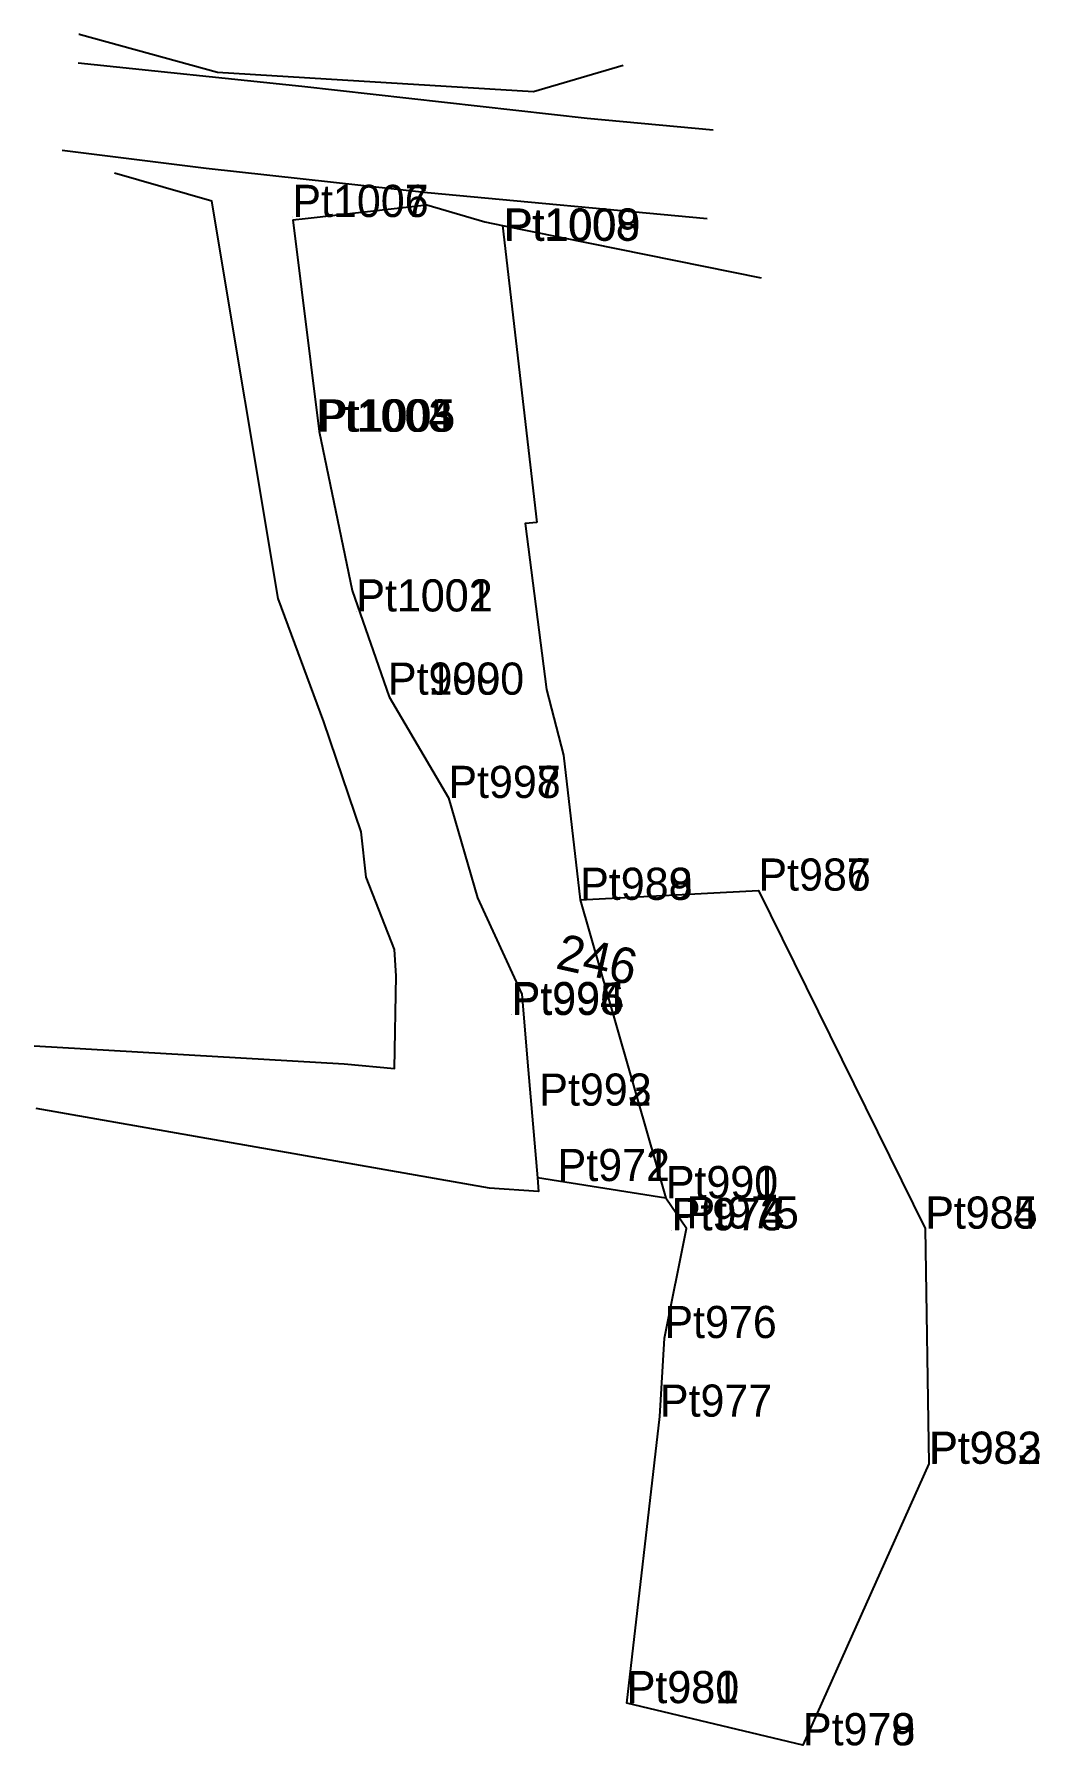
# Model space of a CAD drawing. Extents: x 551136.9 to 551193.2, y 1839187.4 to 1839283.3.
import ezdxf

# ---------------------------------------------------------------- set-up
doc = ezdxf.new("R2010")
doc.units = 0
for name, color, linetype in [('Level 10', 7, 'Continuous'), ('Level 12', 7, 'Continuous'), ('Level 13', 7, 'Continuous'), ('Level 22', 7, 'Continuous'), ('Level 23', 7, 'Continuous'), ('Level 61', 7, 'Continuous'), ('Level 7', 7, 'Continuous')]:
    doc.layers.add(name, color=color, linetype=linetype)

msp = doc.modelspace()

# ---------------------------------------------------------------- linework, layer by layer
at = {"layer": 'Level 10'}
for p, q in [((551163.1325, 1839272.5587), (551165.051, 1839255.9188)), ((551154.7144, 1839252.1148), (551156.7932, 1839246.156)), ((551167.485, 1839234.793), (551172.28, 1839218.081))]:
    msp.add_line(p, q, dxfattribs=at)
for points in [[(551151.3917, 1839272.878), (551152.0922, 1839272.9556), (551158.9, 1839273.71), (551162.14, 1839272.76), (551163.1325, 1839272.5587)], [(551151.3917, 1839272.878), (551152.864, 1839261.016), (551154.7144, 1839252.1148)], [(551165.051, 1839255.9188), (551164.41, 1839255.87), (551165.6, 1839246.57), (551166.5536, 1839242.8865)], [(551156.7932, 1839246.156), (551160.106, 1839240.498), (551161.736, 1839234.8964)], [(551166.5536, 1839242.8865), (551167.487, 1839234.791), (551177.466, 1839235.308), (551186.811, 1839216.378), (551187.011, 1839203.206), (551179.956, 1839187.442), (551170.1, 1839189.803), (551171.949, 1839205.848), (551172.204, 1839210.25), (551173.442, 1839216.386), (551172.28, 1839218.081), (551165.0946, 1839219.2191)], [(551161.736, 1839234.8964), (551164.22, 1839229.51), (551164.5796, 1839225.2792), (551165.0946, 1839219.2191)]]:
    msp.add_lwpolyline(points, dxfattribs=at)
at = {"layer": 'Level 22'}
for points in [[(551139.377, 1839281.6751), (551151.91, 1839280.36), (551167.87, 1839278.57), (551174.9249, 1839277.9111)], [(551138.4757, 1839276.7824), (551146.55, 1839275.77), (551158.93, 1839274.41), (551174.5883, 1839272.9572)]]:
    msp.add_lwpolyline(points, dxfattribs=at)
at = {"layer": 'Level 23'}
msp.add_line((551163.1325, 1839272.5587), (551177.62, 1839269.62), dxfattribs=at)
for points in [[(551139.42, 1839283.27), (551139.46, 1839283.27), (551139.502, 1839283.2584), (551145.69, 1839281.55), (551147.18, 1839281.14), (551154.17, 1839280.71), (551164.8696, 1839280.0534)], [(551136.92, 1839226.61), (551154.28, 1839225.6), (551157.09, 1839225.35), (551157.18, 1839230.53), (551157.09, 1839232.01), (551155.5, 1839236.06), (551155.22, 1839238.6), (551153.13, 1839244.77), (551150.58, 1839251.67), (551146.86, 1839273.93), (551141.41, 1839275.48)], [(551165.0946, 1839219.2191), (551165.16, 1839218.45), (551162.41, 1839218.65), (551137.02, 1839223.11)]]:
    msp.add_lwpolyline(points, dxfattribs=at)
at = {"layer": 'Level 61'}
msp.add_line((551164.8696, 1839280.0534), (551169.9, 1839281.53), dxfattribs=at)
at = {"layer": 'Level 7'}
for p, q in [((551151.372, 1839273.037), (551151.372, 1839273.037)), ((551151.373, 1839273.033), (551151.373, 1839273.033)), ((551163.191, 1839271.713), (551163.191, 1839271.713)), ((551163.232, 1839271.696), (551163.232, 1839271.696)), ((551152.698, 1839261.015), (551152.698, 1839261.015)), ((551152.704, 1839261.012), (551152.704, 1839261.012)), ((551152.864, 1839261.016), (551152.864, 1839261.016)), ((551154.947, 1839250.941), (551154.947, 1839250.941)), ((551154.958, 1839250.943), (551154.958, 1839250.943)), ((551156.72, 1839246.281), (551156.72, 1839246.281)), ((551156.722, 1839246.283), (551156.722, 1839246.283)), ((551160.106, 1839240.498), (551160.106, 1839240.498)), ((551160.107, 1839240.498), (551160.107, 1839240.498)), ((551177.466, 1839235.309), (551177.466, 1839235.309)), ((551177.466, 1839235.308), (551177.466, 1839235.308)), ((551167.485, 1839234.793), (551167.485, 1839234.793)), ((551167.487, 1839234.791), (551167.487, 1839234.791)), ((551163.643, 1839228.343), (551163.643, 1839228.343)), ((551163.651, 1839228.39), (551163.651, 1839228.39)), ((551163.651, 1839228.361), (551163.651, 1839228.361)), ((551165.195, 1839223.266), (551165.195, 1839223.266)), ((551165.197, 1839223.265), (551165.197, 1839223.265)), ((551166.219, 1839219.041), (551166.219, 1839219.041)), ((551166.221, 1839219.042), (551166.221, 1839219.042)), ((551172.28, 1839218.081), (551172.28, 1839218.081)), ((551172.286, 1839218.088), (551172.286, 1839218.088)), ((551172.606, 1839216.281), (551172.606, 1839216.281)), ((551172.625, 1839216.296), (551172.625, 1839216.296)), ((551173.442, 1839216.386), (551173.442, 1839216.386)), ((551186.795, 1839216.374), (551186.795, 1839216.374)), ((551186.811, 1839216.378), (551186.811, 1839216.378)), ((551172.204, 1839210.25), (551172.204, 1839210.25)), ((551171.949, 1839205.848), (551171.949, 1839205.848)), ((551187.011, 1839203.206), (551187.011, 1839203.206)), ((551187.034, 1839203.212), (551187.034, 1839203.212)), ((551170.083, 1839189.802), (551170.083, 1839189.802)), ((551170.1, 1839189.803), (551170.1, 1839189.803)), ((551179.956, 1839187.442), (551179.956, 1839187.442)), ((551179.959, 1839187.446), (551179.959, 1839187.446))]:
    msp.add_line(p, q, dxfattribs=at)

# ---------------------------------------------------------------- texts
at = {"layer": 'Level 12'}
for s, p in [('Pt1007', (551151.372, 1839273.037)), ('Pt1006', (551151.373, 1839273.033)), ('Pt1008', (551163.191, 1839271.713)), ('Pt1009', (551163.232, 1839271.696)), ('Pt1003', (551152.698, 1839261.015)), ('Pt1005', (551152.864, 1839261.016)), ('Pt1004', (551152.704, 1839261.012)), ('Pt1001', (551154.947, 1839250.941)), ('Pt1002', (551154.958, 1839250.943)), ('Pt1000', (551156.72, 1839246.281)), ('Pt999', (551156.722, 1839246.283)), ('Pt998', (551160.106, 1839240.498)), ('Pt997', (551160.107, 1839240.498)), ('Pt986', (551177.466, 1839235.309)), ('Pt987', (551177.466, 1839235.308)), ('Pt989', (551167.485, 1839234.793)), ('Pt988', (551167.487, 1839234.791)), ('Pt996', (551163.643, 1839228.343)), ('Pt994', (551163.651, 1839228.39)), ('Pt995', (551163.651, 1839228.361)), ('Pt993', (551165.195, 1839223.266)), ('Pt992', (551165.197, 1839223.265)), ('Pt971', (551166.219, 1839219.041)), ('Pt972', (551166.221, 1839219.042)), ('Pt990', (551172.28, 1839218.081)), ('Pt991', (551172.286, 1839218.088)), ('Pt973', (551172.606, 1839216.281)), ('Pt974', (551172.625, 1839216.296)), ('Pt975', (551173.442, 1839216.386)), ('Pt984', (551186.795, 1839216.374)), ('Pt985', (551186.811, 1839216.378)), ('Pt976', (551172.204, 1839210.25)), ('Pt977', (551171.949, 1839205.848)), ('Pt982', (551187.011, 1839203.206)), ('Pt983', (551187.034, 1839203.212)), ('Pt981', (551170.083, 1839189.802)), ('Pt980', (551170.1, 1839189.803)), ('Pt979', (551179.956, 1839187.442)), ('Pt978', (551179.959, 1839187.446))]:
    msp.add_text(s, height=1.8, dxfattribs=at).set_placement(p)
at = {"layer": 'Level 13'}
msp.add_text('246', height=1.99992, rotation=347.483442, dxfattribs=at).set_placement((551166.0505, 1839230.9669))

doc.saveas('drawing.dxf')
